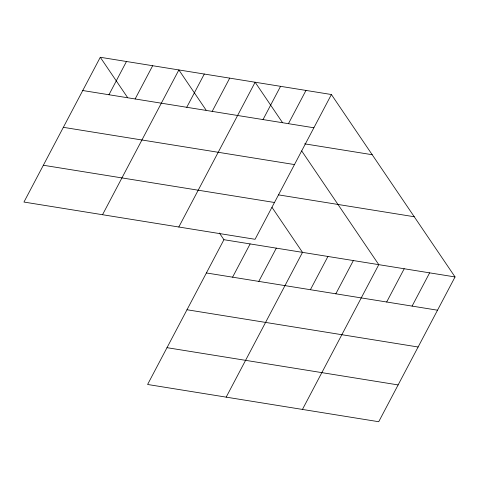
<?xml version="1.0" encoding="UTF-8"?>
<svg xmlns="http://www.w3.org/2000/svg" width="479" height="479" viewBox="0 0 479 479"><rect width="100%" height="100%" fill="white"/><g stroke="black" fill="none" stroke-linecap="round" stroke-linejoin="round"><path stroke-width="0.72" d="M100.279 57.276L23.95 202.054L255.073 239.296L331.402 94.525L100.279 57.276L127.486 97.411M108.943 94.746L126.474 61.498M135.138 98.967L152.669 65.719M102.53 214.718L178.865 69.94L206.066 110.074M186.756 107.284L204.288 74.041M212.179 111.385L229.71 78.137M178.805 227.004L255.133 82.232L282.335 122.367M263.025 119.576L280.556 86.328M219.394 233.016L223.927 239.704L147.598 384.475L378.721 421.724L455.05 276.946L331.402 94.525M288.448 123.672L305.979 90.429M232.59 277.173L250.122 243.925M258.786 281.395L276.317 248.146M226.178 397.139L302.506 252.367L272.012 207.365M310.404 289.711L327.935 256.463M335.827 293.807L353.358 260.558M302.447 409.431L378.781 264.659L301.704 150.945M386.673 302.004L404.204 268.755M412.096 306.099L429.627 272.85M82.753 90.525L313.871 127.773M304.65 143.838L372.207 154.723M63.348 127.33L294.471 164.572M278.413 194.857L414.245 216.748M43.355 165.249L274.479 202.491M223.927 239.704L455.05 276.946M206.395 272.952L437.519 310.194M186.996 309.751L418.113 347M167.003 347.676L398.121 384.918"/></g></svg>
